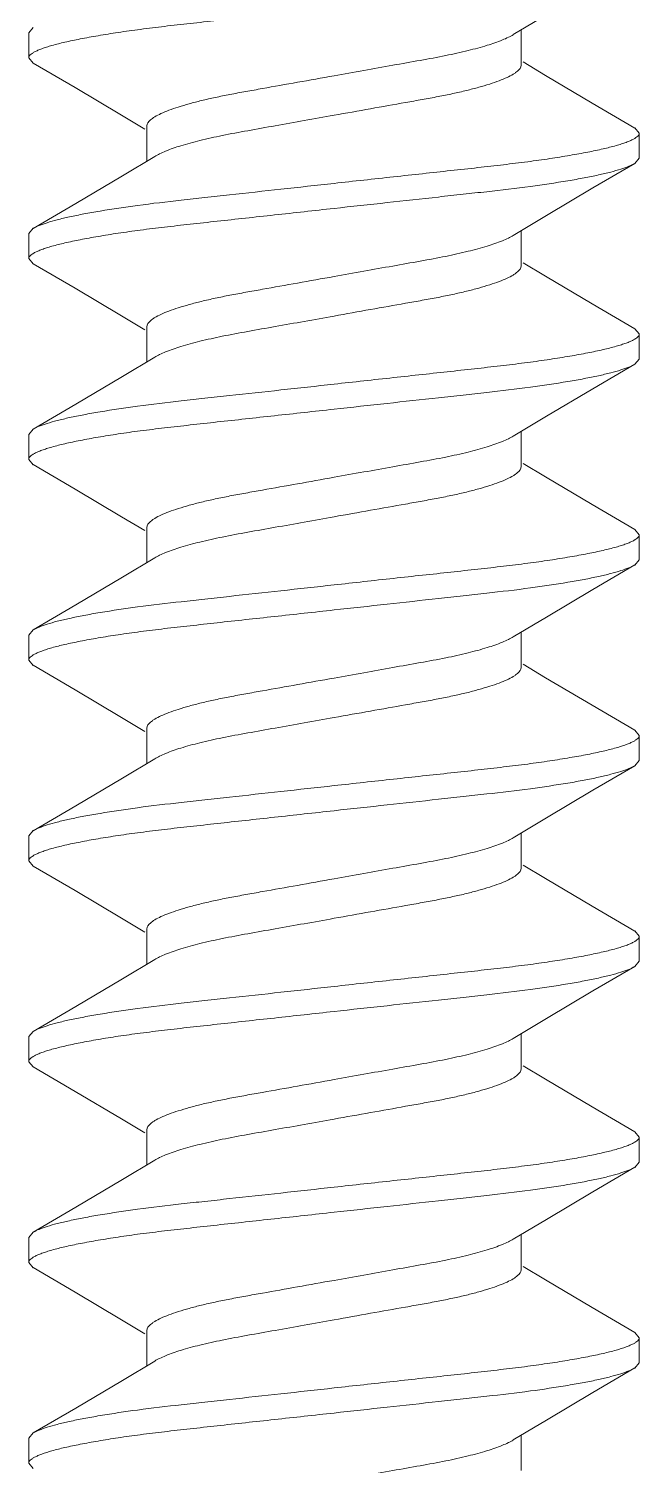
# Model space of a CAD drawing. Header units: inches. Extents: x 8 to 28, y 8.2 to 13.5.
# Drawn here: x 8.4574 to 8.6474, y 12.5928 to 13.04 of the extents above; entities that cross this region are included whole.
import ezdxf

# ---------------------------------------------------------------- set-up
doc = ezdxf.new("R2010")
doc.units = ezdxf.units.IN
doc.header["$MEASUREMENT"] = 0
doc.layers.get('0').update_dxf_attribs({"true_color": 0xc2ced6})
doc.layers.add('SHADE-BRACKET', color=7, linetype='Continuous', lineweight=30)
doc.layers.add('SHADE-BRACKET_SCREW', color=7, linetype='Continuous', lineweight=5)

# ---------------------------------------------------------------- blocks, each defined once
blk = doc.blocks.new('SCREW1-085603')
at = {"layer": 'SHADE-BRACKET_SCREW', "linetype": 'Continuous'}
for p, q in [((8.60815, 13.03816), (8.61844, 13.04434)), ((8.45736, 13.03872), (8.45878, 13.04036)), ((8.45736, 13.03872), (8.45736, 13.03092)), ((8.61064, 13.03966), (8.61064, 13.02867)), ((8.45736, 13.03092), (8.45878, 13.02928)), ((8.45878, 13.02932), (8.47176, 13.02169)), ((8.61819, 13.02546), (8.61122, 13.02964)), ((8.63271, 13.01686), (8.61819, 13.02546)), ((8.47176, 13.02169), (8.48627, 13.01309)), ((8.64593, 13.00908), (8.63271, 13.01686)), ((8.48627, 13.01309), (8.49349, 13.00875)), ((8.49407, 13.00972), (8.49407, 12.99874)), ((8.64736, 13.00747), (8.64593, 13.00911)), ((8.64736, 12.99967), (8.64736, 13.00747)), ((8.49657, 13.00023), (8.48652, 12.99421)), ((8.63295, 12.99044), (8.64593, 12.99807)), ((8.64736, 12.99967), (8.64593, 12.99803)), ((8.48652, 12.99421), (8.47201, 12.98561)), ((8.61844, 12.98184), (8.63295, 12.99044)), ((8.47201, 12.98561), (8.45878, 12.97783)), ((8.60815, 12.97566), (8.61844, 12.98184)), ((8.45736, 12.97622), (8.45878, 12.97786)), ((8.45736, 12.97622), (8.45736, 12.96842)), ((8.61064, 12.97716), (8.61064, 12.96617)), ((8.45736, 12.96842), (8.45878, 12.96678)), ((8.45878, 12.96682), (8.47176, 12.95919)), ((8.61819, 12.96296), (8.61122, 12.96714)), ((8.63271, 12.95436), (8.61819, 12.96296)), ((8.47176, 12.95919), (8.48627, 12.95059)), ((8.64593, 12.94658), (8.63271, 12.95436)), ((8.48627, 12.95059), (8.49349, 12.94625)), ((8.49407, 12.94722), (8.49407, 12.93624)), ((8.64736, 12.94497), (8.64593, 12.94661)), ((8.64736, 12.93717), (8.64736, 12.94497)), ((8.49657, 12.93773), (8.48652, 12.93171)), ((8.63295, 12.92794), (8.64593, 12.93557)), ((8.64736, 12.93717), (8.64593, 12.93553)), ((8.48652, 12.93171), (8.47201, 12.92311)), ((8.61844, 12.91934), (8.63295, 12.92794)), ((8.47201, 12.92311), (8.45878, 12.91533)), ((8.60815, 12.91316), (8.61844, 12.91934)), ((8.45736, 12.91372), (8.45878, 12.91536)), ((8.45736, 12.91372), (8.45736, 12.90592)), ((8.61064, 12.91466), (8.61064, 12.90367)), ((8.45736, 12.90592), (8.45878, 12.90428)), ((8.45878, 12.90432), (8.47176, 12.89669)), ((8.61819, 12.90046), (8.61122, 12.90464)), ((8.63271, 12.89186), (8.61819, 12.90046)), ((8.47176, 12.89669), (8.48627, 12.88809)), ((8.64593, 12.88408), (8.63271, 12.89186)), ((8.48627, 12.88809), (8.49349, 12.88375)), ((8.49407, 12.88472), (8.49407, 12.87374)), ((8.64736, 12.88247), (8.64593, 12.88411)), ((8.64736, 12.87467), (8.64736, 12.88247)), ((8.49657, 12.87523), (8.48652, 12.86921)), ((8.63295, 12.86544), (8.64593, 12.87307)), ((8.64736, 12.87467), (8.64593, 12.87303)), ((8.48652, 12.86921), (8.47201, 12.86061)), ((8.61844, 12.85684), (8.63295, 12.86544)), ((8.47201, 12.86061), (8.45878, 12.85283)), ((8.45736, 12.85122), (8.45878, 12.85286)), ((8.60815, 12.85066), (8.61844, 12.85684)), ((8.45736, 12.85122), (8.45736, 12.84342)), ((8.61064, 12.85216), (8.61064, 12.84117)), ((8.45736, 12.84342), (8.45878, 12.84178)), ((8.45878, 12.84182), (8.47176, 12.83419)), ((8.61819, 12.83796), (8.61122, 12.84214)), ((8.63271, 12.82936), (8.61819, 12.83796)), ((8.47176, 12.83419), (8.48627, 12.82559)), ((8.64593, 12.82158), (8.63271, 12.82936)), ((8.48627, 12.82559), (8.49349, 12.82125)), ((8.49407, 12.82222), (8.49407, 12.81124)), ((8.64736, 12.81997), (8.64593, 12.82161)), ((8.64736, 12.81217), (8.64736, 12.81997)), ((8.49657, 12.81273), (8.48652, 12.80671)), ((8.63295, 12.80294), (8.64593, 12.81057)), ((8.64736, 12.81217), (8.64593, 12.81053)), ((8.48652, 12.80671), (8.47201, 12.79811)), ((8.61844, 12.79434), (8.63295, 12.80294)), ((8.47201, 12.79811), (8.45878, 12.79033)), ((8.45736, 12.78872), (8.45878, 12.79036)), ((8.60815, 12.78816), (8.61844, 12.79434)), ((8.45736, 12.78872), (8.45736, 12.78092)), ((8.61064, 12.78966), (8.61064, 12.77867)), ((8.45736, 12.78092), (8.45878, 12.77928)), ((8.45878, 12.77932), (8.47176, 12.77169)), ((8.61819, 12.77546), (8.61122, 12.77964)), ((8.63271, 12.76686), (8.61819, 12.77546)), ((8.47176, 12.77169), (8.48627, 12.76309)), ((8.64593, 12.75908), (8.63271, 12.76686)), ((8.48627, 12.76309), (8.49349, 12.75875)), ((8.49407, 12.75972), (8.49407, 12.74874)), ((8.64736, 12.75747), (8.64593, 12.75911)), ((8.64736, 12.74967), (8.64736, 12.75747)), ((8.49657, 12.75023), (8.48652, 12.74421)), ((8.63295, 12.74044), (8.64593, 12.74807)), ((8.64736, 12.74967), (8.64593, 12.74803)), ((8.48652, 12.74421), (8.47201, 12.73561)), ((8.61844, 12.73184), (8.63295, 12.74044)), ((8.47201, 12.73561), (8.45878, 12.72783)), ((8.45736, 12.72622), (8.45878, 12.72786)), ((8.60815, 12.72566), (8.61844, 12.73184)), ((8.45736, 12.72622), (8.45736, 12.71842)), ((8.61064, 12.72716), (8.61064, 12.71617)), ((8.45736, 12.71842), (8.45878, 12.71678)), ((8.45878, 12.71682), (8.47176, 12.70919)), ((8.61819, 12.71296), (8.61122, 12.71714)), ((8.63271, 12.70436), (8.61819, 12.71296)), ((8.47176, 12.70919), (8.48627, 12.70059)), ((8.64593, 12.69658), (8.63271, 12.70436)), ((8.48627, 12.70059), (8.49349, 12.69625)), ((8.49407, 12.69722), (8.49407, 12.68624)), ((8.64736, 12.69497), (8.64593, 12.69661)), ((8.64736, 12.68717), (8.64736, 12.69497)), ((8.49657, 12.68773), (8.48652, 12.68171)), ((8.63295, 12.67794), (8.64593, 12.68557)), ((8.64736, 12.68717), (8.64593, 12.68553)), ((8.48652, 12.68171), (8.47201, 12.67311)), ((8.61844, 12.66934), (8.63295, 12.67794)), ((8.47201, 12.67311), (8.45878, 12.66533)), ((8.45736, 12.66372), (8.45878, 12.66536)), ((8.60815, 12.66316), (8.61844, 12.66934)), ((8.45736, 12.66372), (8.45736, 12.65592)), ((8.61064, 12.66466), (8.61064, 12.65367)), ((8.45736, 12.65592), (8.45878, 12.65428)), ((8.45878, 12.65432), (8.47176, 12.64669)), ((8.61819, 12.65046), (8.61122, 12.65464)), ((8.63271, 12.64186), (8.61819, 12.65046)), ((8.47176, 12.64669), (8.48627, 12.63809)), ((8.64593, 12.63408), (8.63271, 12.64186)), ((8.48627, 12.63809), (8.49349, 12.63375)), ((8.49407, 12.63472), (8.49407, 12.62374)), ((8.64736, 12.63247), (8.64593, 12.63411)), ((8.64736, 12.62467), (8.64736, 12.63247)), ((8.49657, 12.62523), (8.48652, 12.61921)), ((8.63295, 12.61544), (8.64593, 12.62307)), ((8.64736, 12.62467), (8.64593, 12.62303)), ((8.48652, 12.61921), (8.47201, 12.61061)), ((8.61844, 12.60684), (8.63295, 12.61544)), ((8.47201, 12.61061), (8.45878, 12.60283)), ((8.45736, 12.60122), (8.45878, 12.60286)), ((8.60815, 12.60066), (8.61844, 12.60684)), ((8.45736, 12.60122), (8.45736, 12.59342)), ((8.61064, 12.60216), (8.61064, 12.59117)), ((8.45736, 12.59342), (8.45878, 12.59178))]:
    blk.add_line(p, q, dxfattribs=at)
for points, knots in [([(8.55236, 13.04655), (8.54618, 13.04587), (8.53699, 13.04486), (8.52487, 13.04354), (8.51612, 13.04258), (8.50772, 13.04165), (8.49974, 13.04076), (8.49227, 13.03985), (8.48538, 13.03888), (8.47914, 13.03789), (8.4736, 13.03688), (8.46882, 13.03588), (8.46534, 13.03501), (8.46297, 13.0343), (8.46151, 13.0338), (8.46026, 13.03331), (8.45923, 13.03283), (8.45843, 13.03236), (8.45784, 13.03189), (8.45746, 13.03142), (8.45736, 13.03108), (8.45736, 13.03092)], [0, 0, 0, 0, 0.191926, 0.285649, 0.376598, 0.463942, 0.546875, 0.624623, 0.696462, 0.761746, 0.819863, 0.870316, 0.912672, 0.930715, 0.946638, 0.960429, 0.972093, 0.981677, 0.9893, 0.99522, 1, 1, 1, 1]), ([(8.55236, 13.02535), (8.55544, 13.0259), (8.56154, 13.02699), (8.57049, 13.02859), (8.579, 13.03011), (8.58684, 13.03153), (8.5938, 13.03307), (8.59969, 13.03467), (8.60386, 13.03609), (8.60654, 13.03726), (8.60765, 13.03785), (8.60815, 13.03814)], [0, 0, 0, 0, 0.163751, 0.323578, 0.475301, 0.615268, 0.740207, 0.847348, 0.934421, 0.969943, 1, 1, 1, 1]), ([(8.61064, 13.02867), (8.61064, 13.02795), (8.60987, 13.02706), (8.60886, 13.02629), (8.60777, 13.02559), (8.60607, 13.02473), (8.60362, 13.02372), (8.60068, 13.02272), (8.59729, 13.02171), (8.59346, 13.02072), (8.58923, 13.01975), (8.58464, 13.01883), (8.57974, 13.01793), (8.57273, 13.01668), (8.56357, 13.01506), (8.55614, 13.01373), (8.55236, 13.01305)], [0, 0, 0, 0, 0.035498, 0.048473, 0.063325, 0.098788, 0.141982, 0.192728, 0.250682, 0.315413, 0.386372, 0.462975, 0.54456, 0.630399, 0.811708, 1, 1, 1, 1]), ([(8.49407, 13.00972), (8.49407, 13.01045), (8.49484, 13.01133), (8.49585, 13.0121), (8.49694, 13.01281), (8.49864, 13.01367), (8.50109, 13.01467), (8.50403, 13.01568), (8.50743, 13.01668), (8.51125, 13.01768), (8.51548, 13.01864), (8.52007, 13.01956), (8.52497, 13.02046), (8.53198, 13.02171), (8.54114, 13.02334), (8.54857, 13.02467), (8.55236, 13.02535)], [0, 0, 0, 0, 0.0355, 0.048476, 0.063327, 0.09879, 0.141984, 0.19273, 0.250683, 0.315414, 0.386374, 0.462977, 0.544561, 0.6304, 0.811708, 1, 1, 1, 1]), ([(8.49656, 13.00024), (8.49706, 13.00054), (8.49817, 13.00112), (8.50085, 13.0023), (8.50501, 13.00373), (8.51091, 13.00532), (8.51787, 13.00685), (8.52571, 13.00831), (8.53422, 13.00981), (8.54318, 13.0114), (8.54927, 13.01249), (8.55236, 13.01305)], [0, 0, 0, 0, 0.030085, 0.065638, 0.152728, 0.259843, 0.384768, 0.524736, 0.676447, 0.836264, 1, 1, 1, 1]), ([(8.55236, 12.99185), (8.55853, 12.99253), (8.56772, 12.99354), (8.57984, 12.99486), (8.58859, 12.99581), (8.59699, 12.99673), (8.60497, 12.99763), (8.61244, 12.99855), (8.61933, 12.99951), (8.62557, 13.00051), (8.63111, 13.00151), (8.63589, 13.00252), (8.63937, 13.00339), (8.64174, 13.0041), (8.6432, 13.00459), (8.64445, 13.00508), (8.64548, 13.00557), (8.64628, 13.00604), (8.64687, 13.00651), (8.64725, 13.00697), (8.64736, 13.00732), (8.64736, 13.00747)], [0, 0, 0, 0, 0.191926, 0.285647, 0.376594, 0.463938, 0.546872, 0.624622, 0.69646, 0.761742, 0.819858, 0.870312, 0.912669, 0.930712, 0.946635, 0.960426, 0.972091, 0.981675, 0.989299, 0.995219, 1, 1, 1, 1]), ([(8.64593, 12.99804), (8.64536, 12.9977), (8.64395, 12.99705), (8.64146, 12.99619), (8.63829, 12.9953), (8.63447, 12.99441), (8.63003, 12.99351), (8.62297, 12.99226), (8.61287, 12.99076), (8.60197, 12.98949), (8.59243, 12.98844), (8.58208, 12.9873), (8.56869, 12.98584), (8.55786, 12.98465), (8.55236, 12.98405)], [0, 0, 0, 0, 0.020948, 0.048787, 0.083488, 0.124911, 0.172786, 0.226791, 0.351632, 0.495834, 0.573894, 0.655173, 0.824996, 1, 1, 1, 1]), ([(8.45878, 12.97786), (8.45935, 12.9782), (8.46076, 12.97884), (8.46325, 12.97971), (8.46642, 12.98059), (8.47024, 12.98149), (8.47468, 12.98238), (8.48174, 12.98364), (8.49184, 12.98513), (8.50274, 12.98641), (8.51228, 12.98745), (8.52263, 12.98859), (8.53602, 12.99005), (8.54686, 12.99124), (8.55236, 12.99185)], [0, 0, 0, 0, 0.020948, 0.048787, 0.083489, 0.124912, 0.172787, 0.226792, 0.351633, 0.495836, 0.573896, 0.655174, 0.824996, 1, 1, 1, 1]), ([(8.55236, 12.98405), (8.54618, 12.98337), (8.53699, 12.98236), (8.52487, 12.98104), (8.51612, 12.98008), (8.50772, 12.97915), (8.49974, 12.97826), (8.49227, 12.97735), (8.48538, 12.97638), (8.47914, 12.97539), (8.4736, 12.97438), (8.46882, 12.97338), (8.46534, 12.97251), (8.46297, 12.9718), (8.46151, 12.9713), (8.46026, 12.97081), (8.45923, 12.97033), (8.45843, 12.96986), (8.45784, 12.96939), (8.45746, 12.96892), (8.45736, 12.96858), (8.45736, 12.96842)], [0, 0, 0, 0, 0.191926, 0.285649, 0.376598, 0.463942, 0.546875, 0.624623, 0.696462, 0.761746, 0.819863, 0.870316, 0.912672, 0.930715, 0.946638, 0.960429, 0.972093, 0.981677, 0.9893, 0.99522, 1, 1, 1, 1]), ([(8.55236, 12.96285), (8.55544, 12.9634), (8.56154, 12.96449), (8.57049, 12.96609), (8.579, 12.96761), (8.58684, 12.96903), (8.5938, 12.97057), (8.59969, 12.97217), (8.60386, 12.97359), (8.60654, 12.97476), (8.60765, 12.97535), (8.60815, 12.97564)], [0, 0, 0, 0, 0.163751, 0.323578, 0.475301, 0.615268, 0.740207, 0.847348, 0.934421, 0.969943, 1, 1, 1, 1]), ([(8.61064, 12.96617), (8.61064, 12.96545), (8.60987, 12.96456), (8.60886, 12.96379), (8.60777, 12.96309), (8.60607, 12.96223), (8.60362, 12.96122), (8.60068, 12.96022), (8.59729, 12.95921), (8.59346, 12.95822), (8.58923, 12.95725), (8.58464, 12.95633), (8.57974, 12.95543), (8.57273, 12.95418), (8.56357, 12.95256), (8.55614, 12.95123), (8.55236, 12.95055)], [0, 0, 0, 0, 0.035498, 0.048473, 0.063325, 0.098788, 0.141982, 0.192728, 0.250682, 0.315413, 0.386372, 0.462975, 0.54456, 0.630399, 0.811708, 1, 1, 1, 1]), ([(8.49407, 12.94722), (8.49407, 12.94795), (8.49484, 12.94883), (8.49585, 12.9496), (8.49694, 12.95031), (8.49864, 12.95117), (8.50109, 12.95217), (8.50403, 12.95318), (8.50743, 12.95418), (8.51125, 12.95518), (8.51548, 12.95614), (8.52007, 12.95706), (8.52497, 12.95796), (8.53198, 12.95921), (8.54114, 12.96084), (8.54857, 12.96217), (8.55236, 12.96285)], [0, 0, 0, 0, 0.0355, 0.048476, 0.063327, 0.09879, 0.141984, 0.19273, 0.250683, 0.315414, 0.386374, 0.462977, 0.544561, 0.6304, 0.811708, 1, 1, 1, 1]), ([(8.49656, 12.93774), (8.49706, 12.93804), (8.49817, 12.93862), (8.50085, 12.9398), (8.50501, 12.94123), (8.51091, 12.94282), (8.51787, 12.94435), (8.52571, 12.94581), (8.53422, 12.94731), (8.54318, 12.9489), (8.54927, 12.94999), (8.55236, 12.95055)], [0, 0, 0, 0, 0.030085, 0.065638, 0.152728, 0.259843, 0.384768, 0.524736, 0.676447, 0.836264, 1, 1, 1, 1]), ([(8.55236, 12.92935), (8.55853, 12.93003), (8.56772, 12.93104), (8.57984, 12.93236), (8.58859, 12.93331), (8.59699, 12.93423), (8.60497, 12.93513), (8.61244, 12.93605), (8.61933, 12.93701), (8.62557, 12.93801), (8.63111, 12.93901), (8.63589, 12.94002), (8.63937, 12.94089), (8.64174, 12.9416), (8.6432, 12.94209), (8.64445, 12.94258), (8.64548, 12.94307), (8.64628, 12.94354), (8.64687, 12.94401), (8.64725, 12.94447), (8.64736, 12.94482), (8.64736, 12.94497)], [0, 0, 0, 0, 0.191926, 0.285647, 0.376594, 0.463938, 0.546872, 0.624622, 0.69646, 0.761742, 0.819858, 0.870312, 0.912669, 0.930712, 0.946635, 0.960426, 0.972091, 0.981675, 0.989299, 0.995219, 1, 1, 1, 1]), ([(8.64593, 12.93554), (8.64536, 12.9352), (8.64395, 12.93455), (8.64146, 12.93369), (8.63829, 12.9328), (8.63447, 12.93191), (8.63003, 12.93101), (8.62297, 12.92976), (8.61287, 12.92826), (8.60197, 12.92699), (8.59243, 12.92594), (8.58208, 12.9248), (8.56869, 12.92334), (8.55786, 12.92215), (8.55236, 12.92155)], [0, 0, 0, 0, 0.020948, 0.048787, 0.083488, 0.124911, 0.172786, 0.226791, 0.351632, 0.495834, 0.573894, 0.655173, 0.824996, 1, 1, 1, 1]), ([(8.45878, 12.91536), (8.45935, 12.9157), (8.46076, 12.91634), (8.46325, 12.91721), (8.46642, 12.91809), (8.47024, 12.91899), (8.47468, 12.91988), (8.48174, 12.92114), (8.49184, 12.92263), (8.50274, 12.92391), (8.51228, 12.92495), (8.52263, 12.92609), (8.53602, 12.92755), (8.54686, 12.92874), (8.55236, 12.92935)], [0, 0, 0, 0, 0.020948, 0.048787, 0.083489, 0.124912, 0.172787, 0.226792, 0.351633, 0.495836, 0.573896, 0.655174, 0.824996, 1, 1, 1, 1]), ([(8.55236, 12.92155), (8.54618, 12.92087), (8.53699, 12.91986), (8.52487, 12.91854), (8.51612, 12.91758), (8.50772, 12.91665), (8.49974, 12.91576), (8.49227, 12.91485), (8.48538, 12.91388), (8.47914, 12.91289), (8.4736, 12.91188), (8.46882, 12.91088), (8.46534, 12.91001), (8.46297, 12.9093), (8.46151, 12.9088), (8.46026, 12.90831), (8.45923, 12.90783), (8.45843, 12.90736), (8.45784, 12.90689), (8.45746, 12.90642), (8.45736, 12.90608), (8.45736, 12.90592)], [0, 0, 0, 0, 0.191926, 0.285649, 0.376598, 0.463942, 0.546875, 0.624623, 0.696462, 0.761746, 0.819863, 0.870316, 0.912672, 0.930715, 0.946638, 0.960429, 0.972093, 0.981677, 0.9893, 0.99522, 1, 1, 1, 1]), ([(8.55236, 12.90035), (8.55544, 12.9009), (8.56154, 12.90199), (8.57049, 12.90359), (8.579, 12.90511), (8.58684, 12.90653), (8.5938, 12.90807), (8.59969, 12.90967), (8.60386, 12.91109), (8.60654, 12.91226), (8.60765, 12.91285), (8.60815, 12.91314)], [0, 0, 0, 0, 0.163751, 0.323578, 0.475301, 0.615268, 0.740207, 0.847348, 0.934421, 0.969943, 1, 1, 1, 1]), ([(8.61064, 12.90367), (8.61064, 12.90295), (8.60987, 12.90206), (8.60886, 12.90129), (8.60777, 12.90059), (8.60607, 12.89973), (8.60362, 12.89872), (8.60068, 12.89772), (8.59729, 12.89671), (8.59346, 12.89572), (8.58923, 12.89475), (8.58464, 12.89383), (8.57974, 12.89293), (8.57273, 12.89168), (8.56357, 12.89006), (8.55614, 12.88873), (8.55236, 12.88805)], [0, 0, 0, 0, 0.035498, 0.048473, 0.063325, 0.098788, 0.141982, 0.192728, 0.250682, 0.315413, 0.386372, 0.462975, 0.54456, 0.630399, 0.811708, 1, 1, 1, 1]), ([(8.49407, 12.88472), (8.49407, 12.88545), (8.49484, 12.88633), (8.49585, 12.8871), (8.49694, 12.88781), (8.49864, 12.88867), (8.50109, 12.88967), (8.50403, 12.89068), (8.50743, 12.89168), (8.51125, 12.89268), (8.51548, 12.89364), (8.52007, 12.89456), (8.52497, 12.89546), (8.53198, 12.89671), (8.54114, 12.89834), (8.54857, 12.89967), (8.55236, 12.90035)], [0, 0, 0, 0, 0.0355, 0.048476, 0.063327, 0.09879, 0.141984, 0.19273, 0.250683, 0.315414, 0.386374, 0.462977, 0.544561, 0.6304, 0.811708, 1, 1, 1, 1]), ([(8.49656, 12.87524), (8.49706, 12.87554), (8.49817, 12.87612), (8.50085, 12.8773), (8.50501, 12.87873), (8.51091, 12.88032), (8.51787, 12.88185), (8.52571, 12.88331), (8.53422, 12.88481), (8.54318, 12.8864), (8.54927, 12.88749), (8.55236, 12.88805)], [0, 0, 0, 0, 0.030085, 0.065638, 0.152728, 0.259843, 0.384768, 0.524736, 0.676447, 0.836264, 1, 1, 1, 1]), ([(8.55236, 12.86685), (8.55853, 12.86753), (8.56772, 12.86854), (8.57984, 12.86986), (8.58859, 12.87081), (8.59699, 12.87173), (8.60497, 12.87263), (8.61244, 12.87355), (8.61933, 12.87451), (8.62557, 12.87551), (8.63111, 12.87651), (8.63589, 12.87752), (8.63937, 12.87839), (8.64174, 12.8791), (8.6432, 12.87959), (8.64445, 12.88008), (8.64548, 12.88057), (8.64628, 12.88104), (8.64687, 12.88151), (8.64725, 12.88197), (8.64736, 12.88232), (8.64736, 12.88247)], [0, 0, 0, 0, 0.191926, 0.285647, 0.376594, 0.463938, 0.546872, 0.624622, 0.69646, 0.761742, 0.819858, 0.870312, 0.912669, 0.930712, 0.946635, 0.960426, 0.972091, 0.981675, 0.989299, 0.995219, 1, 1, 1, 1]), ([(8.64593, 12.87304), (8.64536, 12.8727), (8.64395, 12.87205), (8.64146, 12.87119), (8.63829, 12.8703), (8.63447, 12.86941), (8.63003, 12.86851), (8.62297, 12.86726), (8.61287, 12.86576), (8.60197, 12.86449), (8.59243, 12.86344), (8.58208, 12.8623), (8.56869, 12.86084), (8.55786, 12.85965), (8.55236, 12.85905)], [0, 0, 0, 0, 0.020948, 0.048787, 0.083488, 0.124911, 0.172786, 0.226791, 0.351632, 0.495834, 0.573894, 0.655173, 0.824996, 1, 1, 1, 1]), ([(8.45878, 12.85286), (8.45935, 12.8532), (8.46076, 12.85384), (8.46325, 12.85471), (8.46642, 12.85559), (8.47024, 12.85649), (8.47468, 12.85738), (8.48174, 12.85864), (8.49184, 12.86013), (8.50274, 12.86141), (8.51228, 12.86245), (8.52263, 12.86359), (8.53602, 12.86505), (8.54686, 12.86624), (8.55236, 12.86685)], [0, 0, 0, 0, 0.020948, 0.048787, 0.083489, 0.124912, 0.172787, 0.226792, 0.351633, 0.495836, 0.573896, 0.655174, 0.824996, 1, 1, 1, 1]), ([(8.55236, 12.85905), (8.54618, 12.85837), (8.53699, 12.85736), (8.52487, 12.85604), (8.51612, 12.85508), (8.50772, 12.85415), (8.49974, 12.85326), (8.49227, 12.85235), (8.48538, 12.85138), (8.47914, 12.85039), (8.4736, 12.84938), (8.46882, 12.84838), (8.46534, 12.84751), (8.46297, 12.8468), (8.46151, 12.8463), (8.46026, 12.84581), (8.45923, 12.84533), (8.45843, 12.84486), (8.45784, 12.84439), (8.45746, 12.84392), (8.45736, 12.84358), (8.45736, 12.84342)], [0, 0, 0, 0, 0.191926, 0.285649, 0.376598, 0.463942, 0.546875, 0.624623, 0.696462, 0.761746, 0.819863, 0.870316, 0.912672, 0.930715, 0.946638, 0.960429, 0.972093, 0.981677, 0.9893, 0.99522, 1, 1, 1, 1]), ([(8.55236, 12.83785), (8.55544, 12.8384), (8.56154, 12.83949), (8.57049, 12.84109), (8.579, 12.84261), (8.58684, 12.84403), (8.5938, 12.84557), (8.59969, 12.84717), (8.60386, 12.84859), (8.60654, 12.84976), (8.60765, 12.85035), (8.60815, 12.85064)], [0, 0, 0, 0, 0.163751, 0.323578, 0.475301, 0.615268, 0.740207, 0.847348, 0.934421, 0.969943, 1, 1, 1, 1]), ([(8.61064, 12.84117), (8.61064, 12.84045), (8.60987, 12.83956), (8.60886, 12.83879), (8.60777, 12.83809), (8.60607, 12.83723), (8.60362, 12.83622), (8.60068, 12.83522), (8.59729, 12.83421), (8.59346, 12.83322), (8.58923, 12.83225), (8.58464, 12.83133), (8.57974, 12.83043), (8.57273, 12.82918), (8.56357, 12.82756), (8.55614, 12.82623), (8.55236, 12.82555)], [0, 0, 0, 0, 0.035498, 0.048473, 0.063325, 0.098788, 0.141982, 0.192728, 0.250682, 0.315413, 0.386372, 0.462975, 0.54456, 0.630399, 0.811708, 1, 1, 1, 1]), ([(8.49407, 12.82222), (8.49407, 12.82295), (8.49484, 12.82383), (8.49585, 12.8246), (8.49694, 12.82531), (8.49864, 12.82617), (8.50109, 12.82717), (8.50403, 12.82818), (8.50743, 12.82918), (8.51125, 12.83018), (8.51548, 12.83114), (8.52007, 12.83206), (8.52497, 12.83296), (8.53198, 12.83421), (8.54114, 12.83584), (8.54857, 12.83717), (8.55236, 12.83785)], [0, 0, 0, 0, 0.0355, 0.048476, 0.063327, 0.09879, 0.141984, 0.19273, 0.250683, 0.315414, 0.386374, 0.462977, 0.544561, 0.6304, 0.811708, 1, 1, 1, 1]), ([(8.49656, 12.81274), (8.49706, 12.81304), (8.49817, 12.81362), (8.50085, 12.8148), (8.50501, 12.81623), (8.51091, 12.81782), (8.51787, 12.81935), (8.52571, 12.82081), (8.53422, 12.82231), (8.54318, 12.8239), (8.54927, 12.82499), (8.55236, 12.82555)], [0, 0, 0, 0, 0.030085, 0.065638, 0.152728, 0.259843, 0.384768, 0.524736, 0.676447, 0.836264, 1, 1, 1, 1]), ([(8.55236, 12.80435), (8.55853, 12.80503), (8.56772, 12.80604), (8.57984, 12.80736), (8.58859, 12.80831), (8.59699, 12.80923), (8.60497, 12.81013), (8.61244, 12.81105), (8.61933, 12.81201), (8.62557, 12.81301), (8.63111, 12.81401), (8.63589, 12.81502), (8.63937, 12.81589), (8.64174, 12.8166), (8.6432, 12.81709), (8.64445, 12.81758), (8.64548, 12.81807), (8.64628, 12.81854), (8.64687, 12.81901), (8.64725, 12.81947), (8.64736, 12.81982), (8.64736, 12.81997)], [0, 0, 0, 0, 0.191926, 0.285647, 0.376594, 0.463938, 0.546872, 0.624622, 0.69646, 0.761742, 0.819858, 0.870312, 0.912669, 0.930712, 0.946635, 0.960426, 0.972091, 0.981675, 0.989299, 0.995219, 1, 1, 1, 1]), ([(8.64593, 12.81054), (8.64536, 12.8102), (8.64395, 12.80955), (8.64146, 12.80869), (8.63829, 12.8078), (8.63447, 12.80691), (8.63003, 12.80601), (8.62297, 12.80476), (8.61287, 12.80326), (8.60197, 12.80199), (8.59243, 12.80094), (8.58208, 12.7998), (8.56869, 12.79834), (8.55786, 12.79715), (8.55236, 12.79655)], [0, 0, 0, 0, 0.020948, 0.048787, 0.083488, 0.124911, 0.172786, 0.226791, 0.351632, 0.495834, 0.573894, 0.655173, 0.824996, 1, 1, 1, 1]), ([(8.45878, 12.79036), (8.45935, 12.7907), (8.46076, 12.79134), (8.46325, 12.79221), (8.46642, 12.79309), (8.47024, 12.79399), (8.47468, 12.79488), (8.48174, 12.79614), (8.49184, 12.79763), (8.50274, 12.79891), (8.51228, 12.79995), (8.52263, 12.80109), (8.53602, 12.80255), (8.54686, 12.80374), (8.55236, 12.80435)], [0, 0, 0, 0, 0.020948, 0.048787, 0.083489, 0.124912, 0.172787, 0.226792, 0.351633, 0.495836, 0.573896, 0.655174, 0.824996, 1, 1, 1, 1]), ([(8.55236, 12.79655), (8.54618, 12.79587), (8.53699, 12.79486), (8.52487, 12.79354), (8.51612, 12.79258), (8.50772, 12.79165), (8.49974, 12.79076), (8.49227, 12.78985), (8.48538, 12.78888), (8.47914, 12.78789), (8.4736, 12.78688), (8.46882, 12.78588), (8.46534, 12.78501), (8.46297, 12.7843), (8.46151, 12.7838), (8.46026, 12.78331), (8.45923, 12.78283), (8.45843, 12.78236), (8.45784, 12.78189), (8.45746, 12.78142), (8.45736, 12.78108), (8.45736, 12.78092)], [0, 0, 0, 0, 0.191926, 0.285649, 0.376598, 0.463942, 0.546875, 0.624623, 0.696462, 0.761746, 0.819863, 0.870316, 0.912672, 0.930715, 0.946638, 0.960429, 0.972093, 0.981677, 0.9893, 0.99522, 1, 1, 1, 1]), ([(8.55236, 12.77535), (8.55544, 12.7759), (8.56154, 12.77699), (8.57049, 12.77859), (8.579, 12.78011), (8.58684, 12.78153), (8.5938, 12.78307), (8.59969, 12.78467), (8.60386, 12.78609), (8.60654, 12.78726), (8.60765, 12.78785), (8.60815, 12.78814)], [0, 0, 0, 0, 0.163751, 0.323578, 0.475301, 0.615268, 0.740207, 0.847348, 0.934421, 0.969943, 1, 1, 1, 1]), ([(8.61064, 12.77867), (8.61064, 12.77795), (8.60987, 12.77706), (8.60886, 12.77629), (8.60777, 12.77559), (8.60607, 12.77473), (8.60362, 12.77372), (8.60068, 12.77272), (8.59729, 12.77171), (8.59346, 12.77072), (8.58923, 12.76975), (8.58464, 12.76883), (8.57974, 12.76793), (8.57273, 12.76668), (8.56357, 12.76506), (8.55614, 12.76373), (8.55236, 12.76305)], [0, 0, 0, 0, 0.035498, 0.048473, 0.063325, 0.098788, 0.141982, 0.192728, 0.250682, 0.315413, 0.386372, 0.462975, 0.54456, 0.630399, 0.811708, 1, 1, 1, 1]), ([(8.49407, 12.75972), (8.49407, 12.76045), (8.49484, 12.76133), (8.49585, 12.7621), (8.49694, 12.76281), (8.49864, 12.76367), (8.50109, 12.76467), (8.50403, 12.76568), (8.50743, 12.76668), (8.51125, 12.76768), (8.51548, 12.76864), (8.52007, 12.76956), (8.52497, 12.77046), (8.53198, 12.77171), (8.54114, 12.77334), (8.54857, 12.77467), (8.55236, 12.77535)], [0, 0, 0, 0, 0.0355, 0.048476, 0.063327, 0.09879, 0.141984, 0.19273, 0.250683, 0.315414, 0.386374, 0.462977, 0.544561, 0.6304, 0.811708, 1, 1, 1, 1]), ([(8.49656, 12.75024), (8.49706, 12.75054), (8.49817, 12.75112), (8.50085, 12.7523), (8.50501, 12.75373), (8.51091, 12.75532), (8.51787, 12.75685), (8.52571, 12.75831), (8.53422, 12.75981), (8.54318, 12.7614), (8.54927, 12.76249), (8.55236, 12.76305)], [0, 0, 0, 0, 0.030085, 0.065638, 0.152728, 0.259843, 0.384768, 0.524736, 0.676447, 0.836264, 1, 1, 1, 1]), ([(8.55236, 12.74185), (8.55853, 12.74253), (8.56772, 12.74354), (8.57984, 12.74486), (8.58859, 12.74581), (8.59699, 12.74673), (8.60497, 12.74763), (8.61244, 12.74855), (8.61933, 12.74951), (8.62557, 12.75051), (8.63111, 12.75151), (8.63589, 12.75252), (8.63937, 12.75339), (8.64174, 12.7541), (8.6432, 12.75459), (8.64445, 12.75508), (8.64548, 12.75557), (8.64628, 12.75604), (8.64687, 12.75651), (8.64725, 12.75697), (8.64736, 12.75732), (8.64736, 12.75747)], [0, 0, 0, 0, 0.191926, 0.285647, 0.376594, 0.463938, 0.546872, 0.624622, 0.69646, 0.761742, 0.819858, 0.870312, 0.912669, 0.930712, 0.946635, 0.960426, 0.972091, 0.981675, 0.989299, 0.995219, 1, 1, 1, 1]), ([(8.64593, 12.74804), (8.64536, 12.7477), (8.64395, 12.74705), (8.64146, 12.74619), (8.63829, 12.7453), (8.63447, 12.74441), (8.63003, 12.74351), (8.62297, 12.74226), (8.61287, 12.74076), (8.60197, 12.73949), (8.59243, 12.73844), (8.58208, 12.7373), (8.56869, 12.73584), (8.55786, 12.73465), (8.55236, 12.73405)], [0, 0, 0, 0, 0.020948, 0.048787, 0.083488, 0.124911, 0.172786, 0.226791, 0.351632, 0.495834, 0.573894, 0.655173, 0.824996, 1, 1, 1, 1]), ([(8.45878, 12.72786), (8.45935, 12.7282), (8.46076, 12.72884), (8.46325, 12.72971), (8.46642, 12.73059), (8.47024, 12.73149), (8.47468, 12.73238), (8.48174, 12.73364), (8.49184, 12.73513), (8.50274, 12.73641), (8.51228, 12.73745), (8.52263, 12.73859), (8.53602, 12.74005), (8.54686, 12.74124), (8.55236, 12.74185)], [0, 0, 0, 0, 0.020948, 0.048787, 0.083489, 0.124912, 0.172787, 0.226792, 0.351633, 0.495836, 0.573896, 0.655174, 0.824996, 1, 1, 1, 1]), ([(8.55236, 12.73405), (8.54618, 12.73337), (8.53699, 12.73236), (8.52487, 12.73104), (8.51612, 12.73008), (8.50772, 12.72915), (8.49974, 12.72826), (8.49227, 12.72735), (8.48538, 12.72638), (8.47914, 12.72539), (8.4736, 12.72438), (8.46882, 12.72338), (8.46534, 12.72251), (8.46297, 12.7218), (8.46151, 12.7213), (8.46026, 12.72081), (8.45923, 12.72033), (8.45843, 12.71986), (8.45784, 12.71939), (8.45746, 12.71892), (8.45736, 12.71858), (8.45736, 12.71842)], [0, 0, 0, 0, 0.191926, 0.285649, 0.376598, 0.463942, 0.546875, 0.624623, 0.696462, 0.761746, 0.819863, 0.870316, 0.912672, 0.930715, 0.946638, 0.960429, 0.972093, 0.981677, 0.9893, 0.99522, 1, 1, 1, 1]), ([(8.55236, 12.71285), (8.55544, 12.7134), (8.56154, 12.71449), (8.57049, 12.71609), (8.579, 12.71761), (8.58684, 12.71903), (8.5938, 12.72057), (8.59969, 12.72217), (8.60386, 12.72359), (8.60654, 12.72476), (8.60765, 12.72535), (8.60815, 12.72564)], [0, 0, 0, 0, 0.163751, 0.323578, 0.475301, 0.615268, 0.740207, 0.847348, 0.934421, 0.969943, 1, 1, 1, 1]), ([(8.61064, 12.71617), (8.61064, 12.71545), (8.60987, 12.71456), (8.60886, 12.71379), (8.60777, 12.71309), (8.60607, 12.71223), (8.60362, 12.71122), (8.60068, 12.71022), (8.59729, 12.70921), (8.59346, 12.70822), (8.58923, 12.70725), (8.58464, 12.70633), (8.57974, 12.70543), (8.57273, 12.70418), (8.56357, 12.70256), (8.55614, 12.70123), (8.55236, 12.70055)], [0, 0, 0, 0, 0.035498, 0.048473, 0.063325, 0.098788, 0.141982, 0.192728, 0.250682, 0.315413, 0.386372, 0.462975, 0.54456, 0.630399, 0.811708, 1, 1, 1, 1]), ([(8.49407, 12.69722), (8.49407, 12.69795), (8.49484, 12.69883), (8.49585, 12.6996), (8.49694, 12.70031), (8.49864, 12.70117), (8.50109, 12.70217), (8.50403, 12.70318), (8.50743, 12.70418), (8.51125, 12.70518), (8.51548, 12.70614), (8.52007, 12.70706), (8.52497, 12.70796), (8.53198, 12.70921), (8.54114, 12.71084), (8.54857, 12.71217), (8.55236, 12.71285)], [0, 0, 0, 0, 0.0355, 0.048476, 0.063327, 0.09879, 0.141984, 0.19273, 0.250683, 0.315414, 0.386374, 0.462977, 0.544561, 0.6304, 0.811708, 1, 1, 1, 1]), ([(8.49656, 12.68774), (8.49706, 12.68804), (8.49817, 12.68862), (8.50085, 12.6898), (8.50501, 12.69123), (8.51091, 12.69282), (8.51787, 12.69435), (8.52571, 12.69581), (8.53422, 12.69731), (8.54318, 12.6989), (8.54927, 12.69999), (8.55236, 12.70055)], [0, 0, 0, 0, 0.030085, 0.065638, 0.152728, 0.259843, 0.384768, 0.524736, 0.676447, 0.836264, 1, 1, 1, 1]), ([(8.55236, 12.67935), (8.55853, 12.68003), (8.56772, 12.68104), (8.57984, 12.68236), (8.58859, 12.68331), (8.59699, 12.68423), (8.60497, 12.68513), (8.61244, 12.68605), (8.61933, 12.68701), (8.62557, 12.68801), (8.63111, 12.68901), (8.63589, 12.69002), (8.63937, 12.69089), (8.64174, 12.6916), (8.6432, 12.69209), (8.64445, 12.69258), (8.64548, 12.69307), (8.64628, 12.69354), (8.64687, 12.69401), (8.64725, 12.69447), (8.64736, 12.69482), (8.64736, 12.69497)], [0, 0, 0, 0, 0.191926, 0.285647, 0.376594, 0.463938, 0.546872, 0.624622, 0.69646, 0.761742, 0.819858, 0.870312, 0.912669, 0.930712, 0.946635, 0.960426, 0.972091, 0.981675, 0.989299, 0.995219, 1, 1, 1, 1]), ([(8.64593, 12.68554), (8.64536, 12.6852), (8.64395, 12.68455), (8.64146, 12.68369), (8.63829, 12.6828), (8.63447, 12.68191), (8.63003, 12.68101), (8.62297, 12.67976), (8.61287, 12.67826), (8.60197, 12.67699), (8.59243, 12.67594), (8.58208, 12.6748), (8.56869, 12.67334), (8.55786, 12.67215), (8.55236, 12.67155)], [0, 0, 0, 0, 0.020948, 0.048787, 0.083488, 0.124911, 0.172786, 0.226791, 0.351632, 0.495834, 0.573894, 0.655173, 0.824996, 1, 1, 1, 1]), ([(8.45878, 12.66536), (8.45935, 12.6657), (8.46076, 12.66634), (8.46325, 12.66721), (8.46642, 12.66809), (8.47024, 12.66899), (8.47468, 12.66988), (8.48174, 12.67114), (8.49184, 12.67263), (8.50274, 12.67391), (8.51228, 12.67495), (8.52263, 12.67609), (8.53602, 12.67755), (8.54686, 12.67874), (8.55236, 12.67935)], [0, 0, 0, 0, 0.020948, 0.048787, 0.083489, 0.124912, 0.172787, 0.226792, 0.351633, 0.495836, 0.573896, 0.655174, 0.824996, 1, 1, 1, 1]), ([(8.55236, 12.67155), (8.54618, 12.67087), (8.53699, 12.66986), (8.52487, 12.66854), (8.51612, 12.66758), (8.50772, 12.66665), (8.49974, 12.66576), (8.49227, 12.66485), (8.48538, 12.66388), (8.47914, 12.66289), (8.4736, 12.66188), (8.46882, 12.66088), (8.46534, 12.66001), (8.46297, 12.6593), (8.46151, 12.6588), (8.46026, 12.65831), (8.45923, 12.65783), (8.45843, 12.65736), (8.45784, 12.65689), (8.45746, 12.65642), (8.45736, 12.65608), (8.45736, 12.65592)], [0, 0, 0, 0, 0.191926, 0.285649, 0.376598, 0.463942, 0.546875, 0.624623, 0.696462, 0.761746, 0.819863, 0.870316, 0.912672, 0.930715, 0.946638, 0.960429, 0.972093, 0.981677, 0.9893, 0.99522, 1, 1, 1, 1]), ([(8.55236, 12.65035), (8.55544, 12.6509), (8.56154, 12.65199), (8.57049, 12.65359), (8.579, 12.65511), (8.58684, 12.65653), (8.5938, 12.65807), (8.59969, 12.65967), (8.60386, 12.66109), (8.60654, 12.66226), (8.60765, 12.66285), (8.60815, 12.66314)], [0, 0, 0, 0, 0.163751, 0.323578, 0.475301, 0.615268, 0.740207, 0.847348, 0.934421, 0.969943, 1, 1, 1, 1]), ([(8.61064, 12.65367), (8.61064, 12.65295), (8.60987, 12.65206), (8.60886, 12.65129), (8.60777, 12.65059), (8.60607, 12.64973), (8.60362, 12.64872), (8.60068, 12.64772), (8.59729, 12.64671), (8.59346, 12.64572), (8.58923, 12.64475), (8.58464, 12.64383), (8.57974, 12.64293), (8.57273, 12.64168), (8.56357, 12.64006), (8.55614, 12.63873), (8.55236, 12.63805)], [0, 0, 0, 0, 0.035498, 0.048473, 0.063325, 0.098788, 0.141982, 0.192728, 0.250682, 0.315413, 0.386372, 0.462975, 0.54456, 0.630399, 0.811708, 1, 1, 1, 1]), ([(8.49407, 12.63472), (8.49407, 12.63545), (8.49484, 12.63633), (8.49585, 12.6371), (8.49694, 12.63781), (8.49864, 12.63867), (8.50109, 12.63967), (8.50403, 12.64068), (8.50743, 12.64168), (8.51125, 12.64268), (8.51548, 12.64364), (8.52007, 12.64456), (8.52497, 12.64546), (8.53198, 12.64671), (8.54114, 12.64834), (8.54857, 12.64967), (8.55236, 12.65035)], [0, 0, 0, 0, 0.0355, 0.048476, 0.063327, 0.09879, 0.141984, 0.19273, 0.250683, 0.315414, 0.386374, 0.462977, 0.544561, 0.6304, 0.811708, 1, 1, 1, 1]), ([(8.49656, 12.62524), (8.49706, 12.62554), (8.49817, 12.62612), (8.50085, 12.6273), (8.50501, 12.62873), (8.51091, 12.63032), (8.51787, 12.63185), (8.52571, 12.63331), (8.53422, 12.63481), (8.54318, 12.6364), (8.54927, 12.63749), (8.55236, 12.63805)], [0, 0, 0, 0, 0.030085, 0.065638, 0.152728, 0.259843, 0.384768, 0.524736, 0.676447, 0.836264, 1, 1, 1, 1]), ([(8.55236, 12.61685), (8.55853, 12.61753), (8.56772, 12.61854), (8.57984, 12.61986), (8.58859, 12.62081), (8.59699, 12.62173), (8.60497, 12.62263), (8.61244, 12.62355), (8.61933, 12.62451), (8.62557, 12.62551), (8.63111, 12.62651), (8.63589, 12.62752), (8.63937, 12.62839), (8.64174, 12.6291), (8.6432, 12.62959), (8.64445, 12.63008), (8.64548, 12.63057), (8.64628, 12.63104), (8.64687, 12.63151), (8.64725, 12.63197), (8.64736, 12.63232), (8.64736, 12.63247)], [0, 0, 0, 0, 0.191926, 0.285647, 0.376594, 0.463938, 0.546872, 0.624622, 0.69646, 0.761742, 0.819858, 0.870312, 0.912669, 0.930712, 0.946635, 0.960426, 0.972091, 0.981675, 0.989299, 0.995219, 1, 1, 1, 1]), ([(8.64593, 12.62304), (8.64536, 12.6227), (8.64395, 12.62205), (8.64146, 12.62119), (8.63829, 12.6203), (8.63447, 12.61941), (8.63003, 12.61851), (8.62297, 12.61726), (8.61287, 12.61576), (8.60197, 12.61449), (8.59243, 12.61344), (8.58208, 12.6123), (8.56869, 12.61084), (8.55786, 12.60965), (8.55236, 12.60905)], [0, 0, 0, 0, 0.020948, 0.048787, 0.083488, 0.124911, 0.172786, 0.226791, 0.351632, 0.495834, 0.573894, 0.655173, 0.824996, 1, 1, 1, 1]), ([(8.45878, 12.60286), (8.45935, 12.6032), (8.46076, 12.60384), (8.46325, 12.60471), (8.46642, 12.60559), (8.47024, 12.60649), (8.47468, 12.60738), (8.48174, 12.60864), (8.49184, 12.61013), (8.50274, 12.61141), (8.51228, 12.61245), (8.52263, 12.61359), (8.53602, 12.61505), (8.54686, 12.61624), (8.55236, 12.61685)], [0, 0, 0, 0, 0.020948, 0.048787, 0.083489, 0.124912, 0.172787, 0.226792, 0.351633, 0.495836, 0.573896, 0.655174, 0.824996, 1, 1, 1, 1]), ([(8.55236, 12.60905), (8.54618, 12.60837), (8.53699, 12.60736), (8.52487, 12.60604), (8.51612, 12.60508), (8.50772, 12.60415), (8.49974, 12.60326), (8.49227, 12.60235), (8.48538, 12.60138), (8.47914, 12.60039), (8.4736, 12.59938), (8.46882, 12.59838), (8.46534, 12.59751), (8.46297, 12.5968), (8.46151, 12.5963), (8.46026, 12.59581), (8.45923, 12.59533), (8.45843, 12.59486), (8.45784, 12.59439), (8.45746, 12.59392), (8.45736, 12.59358), (8.45736, 12.59342)], [0, 0, 0, 0, 0.191926, 0.285649, 0.376598, 0.463942, 0.546875, 0.624623, 0.696462, 0.761746, 0.819863, 0.870316, 0.912672, 0.930715, 0.946638, 0.960429, 0.972093, 0.981677, 0.9893, 0.99522, 1, 1, 1, 1]), ([(8.55236, 12.58785), (8.55544, 12.5884), (8.56154, 12.58949), (8.57049, 12.59109), (8.579, 12.59261), (8.58684, 12.59403), (8.5938, 12.59557), (8.59969, 12.59717), (8.60386, 12.59859), (8.60654, 12.59976), (8.60765, 12.60035), (8.60815, 12.60064)], [0, 0, 0, 0, 0.163751, 0.323578, 0.475301, 0.615268, 0.740207, 0.847348, 0.934421, 0.969943, 1, 1, 1, 1])]:
    blk.add_open_spline(points, degree=3, knots=knots, dxfattribs=at)
blk = doc.blocks.new('SCREWS-085603')
blk.add_blockref('SCREW1-085603', (0, 0))
blk = doc.blocks.new('SYSTEM-085603')
blk.add_blockref('SCREWS-085603', (0, 0))

msp = doc.modelspace()

# ---------------------------------------------------------------- block references
at = {"layer": 'SHADE-BRACKET'}
msp.add_blockref('SYSTEM-085603', (0, 0), dxfattribs=at)

doc.saveas('drawing.dxf')
